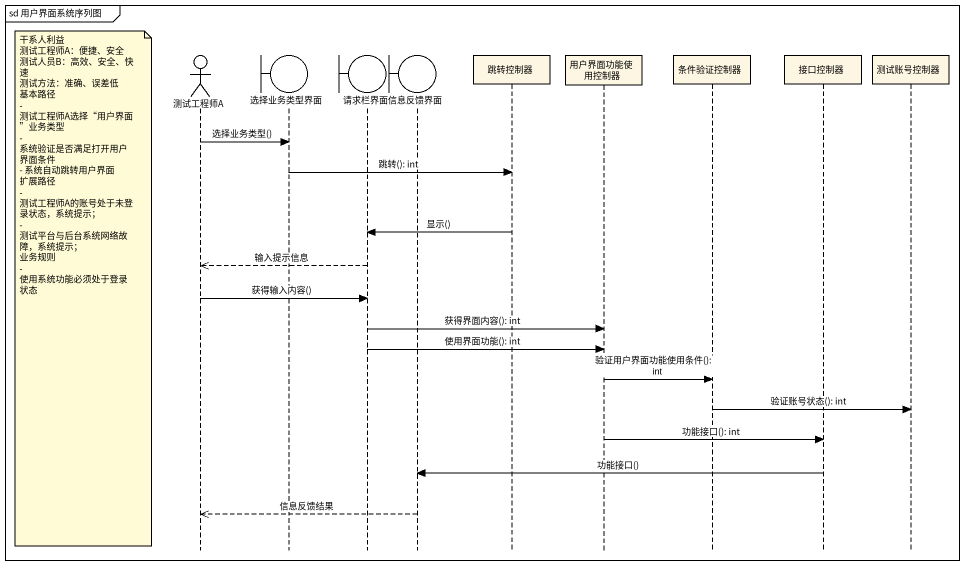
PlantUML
@startuml
mainframe sd 用户界面系统序列图
hide footbox
actor 测试工程师A
boundary 选择业务类型界面
boundary 请求栏界面
boundary 信息反馈界面
participant 跳转控制器
participant 用户界面功能使用控制器
participant 条件验证控制器
participant 接口控制器
participant 测试账号控制器

测试工程师A -> 选择业务类型界面 : 选择业务类型()
选择业务类型界面 -> 跳转控制器 : 跳转(): int
跳转控制器 -> 请求栏界面 : 显示()
请求栏界面 -->> 测试工程师A : 输入提示信息
note left of 测试工程师A
  干系人利益
  测试工程师A：便捷、安全
  测试人员B：高效、安全、快速
  测试方法：准确、误差低
  基本路径
  - 测试工程师A选择“用户界面”业务类型
  - 系统验证是否满足打开用户界面条件
  - 系统自动跳转用户界面
  扩展路径
  - 测试工程师A的账号处于未登录状态，系统提示；
  - 测试平台与后台系统网络故障，系统提示；
  业务规则
  - 使用系统功能必须处于登录状态
end note
测试工程师A -> 请求栏界面 : 获得输入内容()
请求栏界面 -> 用户界面功能使用控制器 : 获得界面内容(): int
请求栏界面 -> 用户界面功能使用控制器 : 使用界面功能(): int
用户界面功能使用控制器 -> 条件验证控制器 : 验证用户界面功能使用条件(): int
条件验证控制器 -> 测试账号控制器 : 验证账号状态(): int
用户界面功能使用控制器 -> 接口控制器 : 功能接口(): int
接口控制器 -> 信息反馈界面 : 功能接口()
信息反馈界面 -->> 测试工程师A : 信息反馈结果
@enduml
